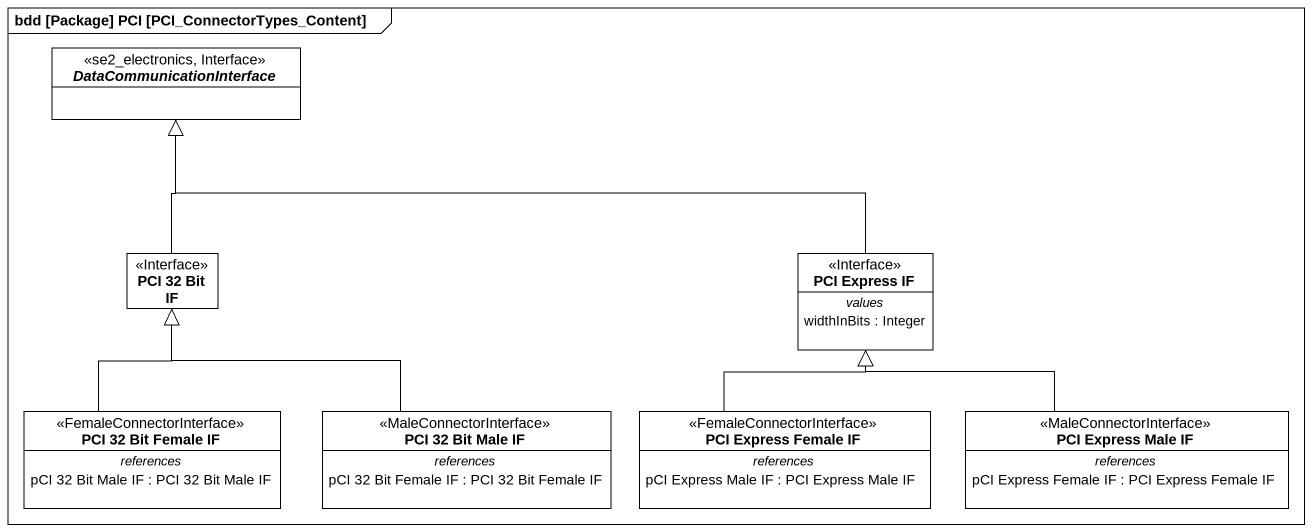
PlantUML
@startuml
mainframe bdd [Package] PCI [PCI_ConnectorTypes_Content]
hide circle
hide empty members
abstract class DataCommunicationInterface <<se2_electronics, Interface>>
class "PCI 32 Bit IF" as PCI_32_Bit_IF <<Interface>>
class "PCI Express IF" as PCI_Express_IF <<Interface>> {
  -- values --
  widthInBits : Integer
}
class "PCI 32 Bit Female IF" as PCI_32_Bit_Female_IF <<FemaleConnectorInterface>> {
  -- references --
  pCI 32 Bit Male IF : PCI 32 Bit Male IF
}
class "PCI 32 Bit Male IF" as PCI_32_Bit_Male_IF <<MaleConnectorInterface>> {
  -- references --
  pCI 32 Bit Female IF : PCI 32 Bit Female IF
}
class "PCI Express Female IF" as PCI_Express_Female_IF <<FemaleConnectorInterface>> {
  -- references --
  pCI Express Male IF : PCI Express Male IF
}
class "PCI Express Male IF" as PCI_Express_Male_IF <<MaleConnectorInterface>> {
  -- references --
  pCI Express Female IF : PCI Express Female IF
}
PCI_32_Bit_IF -up-|> DataCommunicationInterface
PCI_Express_IF -left-|> DataCommunicationInterface
PCI_32_Bit_Female_IF -up-|> PCI_32_Bit_IF
PCI_32_Bit_Male_IF -up-|> PCI_32_Bit_IF
PCI_Express_Female_IF -up-|> PCI_Express_IF
PCI_Express_Male_IF -up-|> PCI_Express_IF
@enduml
